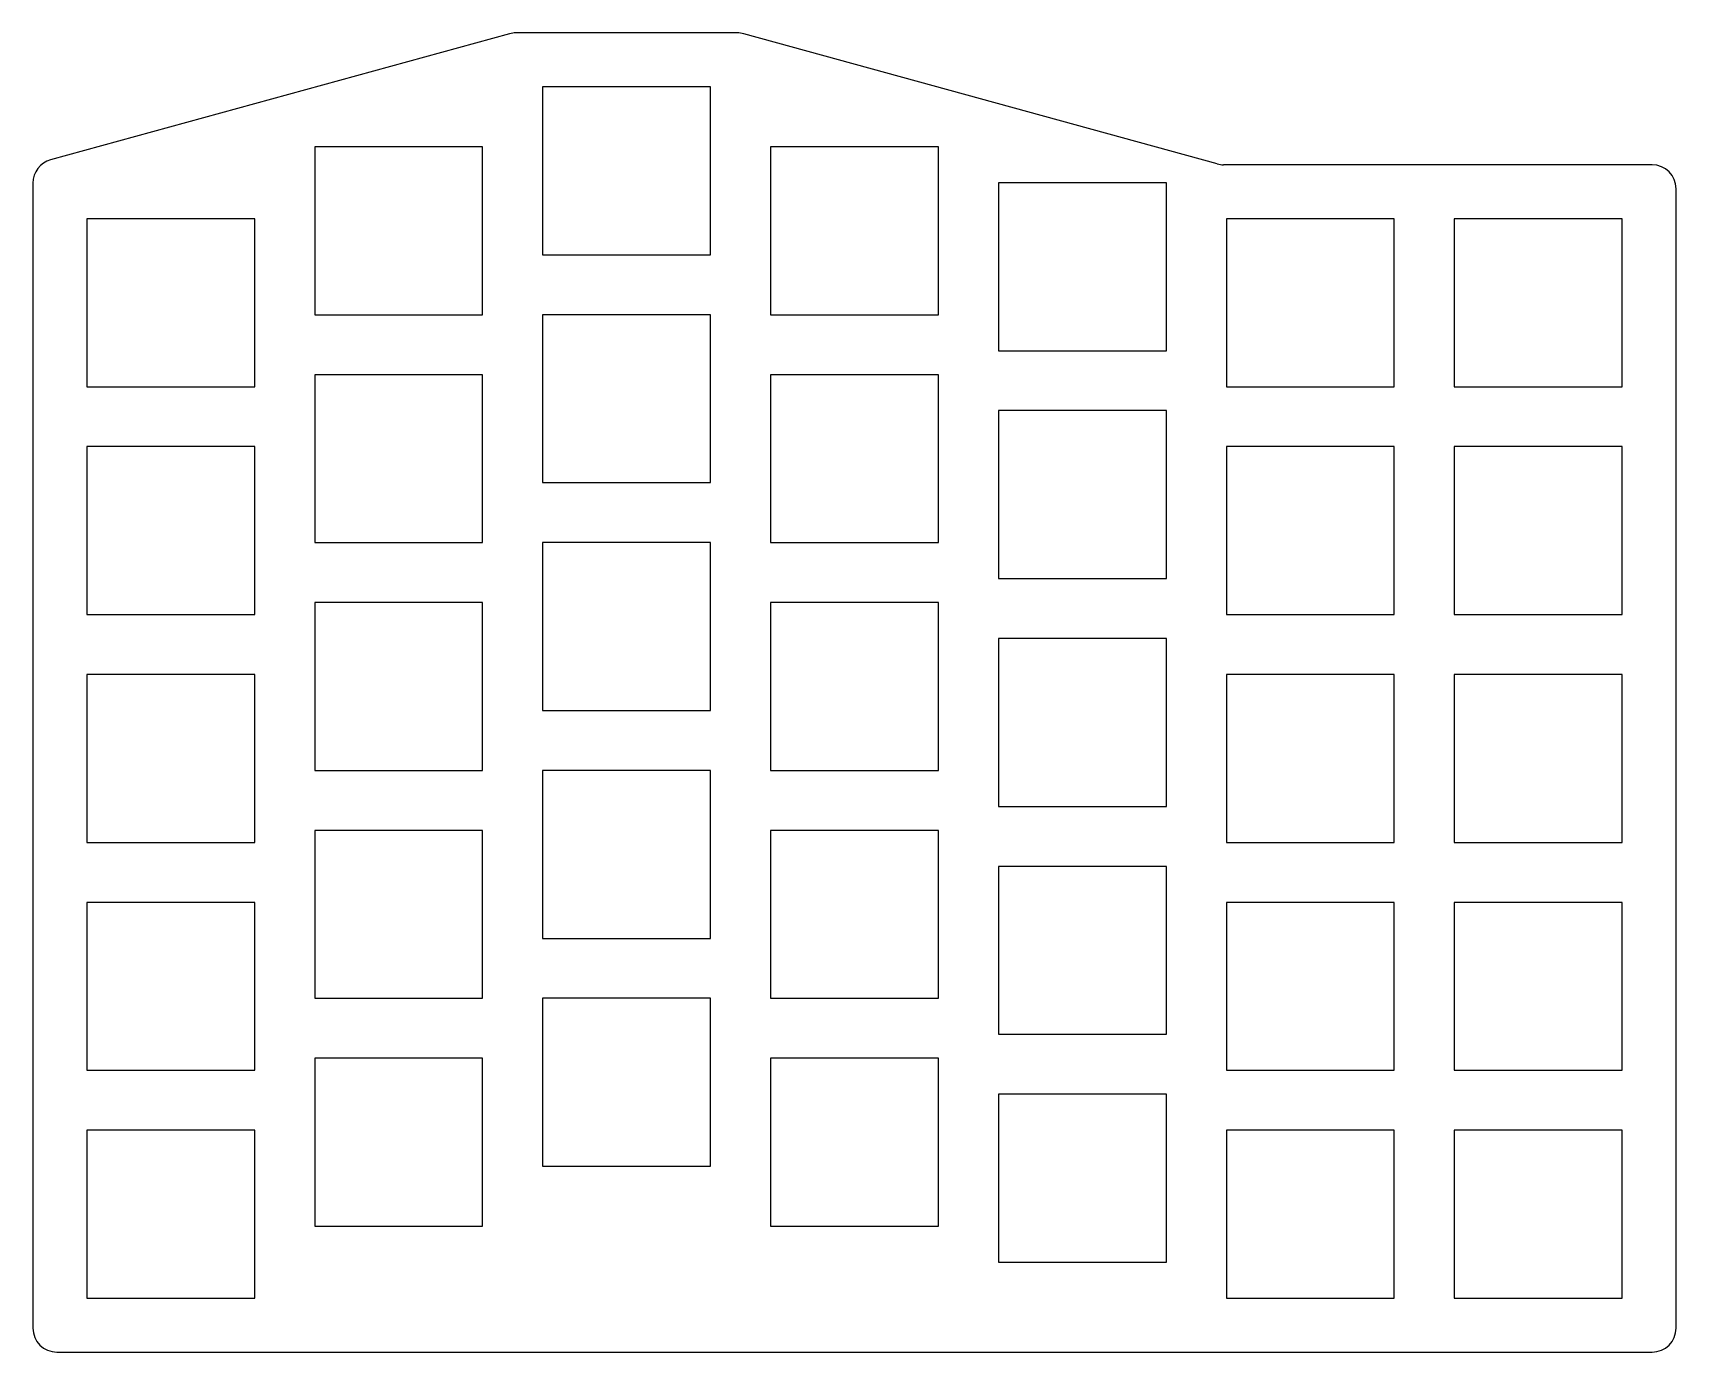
# Model space of a CAD drawing. Header units: millimetres. Extents: x 240 to 378, y -212 to -102.
import ezdxf

# ---------------------------------------------------------------- set-up
doc = ezdxf.new("R2010")
doc.units = ezdxf.units.MM

msp = doc.modelspace()

# ---------------------------------------------------------------- linework, layer by layer
at = {"linetype": 'CONTINUOUS'}
for p, q in [((280.24, -101.57), (241.97, -112.1)), ((299.23, -101.5), (280.77, -101.5)), ((339.24, -112.43), (299.76, -101.57)), ((297, -106), (283, -106)), ((283, -106), (283, -120)), ((297, -120), (297, -106)), ((278, -111), (264, -111)), ((264, -111), (264, -125)), ((278, -125), (278, -111)), ((316, -111), (302, -111)), ((302, -111), (302, -125)), ((316, -125), (316, -111)), ((375.5, -112.5), (339.77, -112.5)), ((240.5, -114.02), (240.5, -209.5)), ((335, -114), (321, -114)), ((321, -114), (321, -128)), ((335, -128), (335, -114)), ((377.5, -209.5), (377.5, -114.5)), ((259, -117), (245, -117)), ((245, -117), (245, -131)), ((259, -131), (259, -117)), ((354, -117), (340, -117)), ((340, -117), (340, -131)), ((354, -131), (354, -117)), ((373, -117), (359, -117)), ((359, -117), (359, -131)), ((373, -131), (373, -117)), ((283, -120), (297, -120)), ((264, -125), (278, -125)), ((297, -125), (283, -125)), ((283, -125), (283, -139)), ((297, -139), (297, -125)), ((302, -125), (316, -125)), ((321, -128), (335, -128)), ((278, -130), (264, -130)), ((264, -130), (264, -144)), ((278, -144), (278, -130)), ((316, -130), (302, -130)), ((302, -130), (302, -144)), ((316, -144), (316, -130)), ((245, -131), (259, -131)), ((340, -131), (354, -131)), ((359, -131), (373, -131)), ((335, -133), (321, -133)), ((321, -133), (321, -147)), ((335, -147), (335, -133)), ((259, -136), (245, -136)), ((245, -136), (245, -150)), ((259, -150), (259, -136)), ((354, -136), (340, -136)), ((340, -136), (340, -150)), ((354, -150), (354, -136)), ((373, -136), (359, -136)), ((359, -136), (359, -150)), ((373, -150), (373, -136)), ((283, -139), (297, -139)), ((264, -144), (278, -144)), ((297, -144), (283, -144)), ((283, -144), (283, -158)), ((297, -158), (297, -144)), ((302, -144), (316, -144)), ((321, -147), (335, -147)), ((278, -149), (264, -149)), ((264, -149), (264, -163)), ((278, -163), (278, -149)), ((316, -149), (302, -149)), ((302, -149), (302, -163)), ((316, -163), (316, -149)), ((245, -150), (259, -150)), ((340, -150), (354, -150)), ((359, -150), (373, -150)), ((335, -152), (321, -152)), ((321, -152), (321, -166)), ((335, -166), (335, -152)), ((259, -155), (245, -155)), ((245, -155), (245, -169)), ((259, -169), (259, -155)), ((354, -155), (340, -155)), ((340, -155), (340, -169)), ((354, -169), (354, -155)), ((373, -155), (359, -155)), ((359, -155), (359, -169)), ((373, -169), (373, -155)), ((283, -158), (297, -158)), ((264, -163), (278, -163)), ((297, -163), (283, -163)), ((283, -163), (283, -177)), ((297, -177), (297, -163)), ((302, -163), (316, -163)), ((321, -166), (335, -166)), ((278, -168), (264, -168)), ((264, -168), (264, -182)), ((278, -182), (278, -168)), ((316, -168), (302, -168)), ((302, -168), (302, -182)), ((316, -182), (316, -168)), ((245, -169), (259, -169)), ((340, -169), (354, -169)), ((359, -169), (373, -169)), ((335, -171), (321, -171)), ((321, -171), (321, -185)), ((335, -185), (335, -171)), ((259, -174), (245, -174)), ((245, -174), (245, -188)), ((259, -188), (259, -174)), ((354, -174), (340, -174)), ((340, -174), (340, -188)), ((354, -188), (354, -174)), ((373, -174), (359, -174)), ((359, -174), (359, -188)), ((373, -188), (373, -174)), ((283, -177), (297, -177)), ((264, -182), (278, -182)), ((297, -182), (283, -182)), ((283, -182), (283, -196)), ((297, -196), (297, -182)), ((302, -182), (316, -182)), ((321, -185), (335, -185)), ((278, -187), (264, -187)), ((264, -187), (264, -201)), ((278, -201), (278, -187)), ((316, -187), (302, -187)), ((302, -187), (302, -201)), ((316, -201), (316, -187)), ((245, -188), (259, -188)), ((340, -188), (354, -188)), ((359, -188), (373, -188)), ((335, -190), (321, -190)), ((321, -190), (321, -204)), ((335, -204), (335, -190)), ((259, -193), (245, -193)), ((245, -193), (245, -207)), ((259, -207), (259, -193)), ((354, -193), (340, -193)), ((340, -193), (340, -207)), ((354, -207), (354, -193)), ((373, -193), (359, -193)), ((359, -193), (359, -207)), ((373, -207), (373, -193)), ((283, -196), (297, -196)), ((264, -201), (278, -201)), ((302, -201), (316, -201)), ((321, -204), (335, -204)), ((245, -207), (259, -207)), ((340, -207), (354, -207)), ((359, -207), (373, -207)), ((242.5, -211.5), (375.5, -211.5))]:
    msp.add_line(p, q, dxfattribs=at)
for centre, start, end in [((280.77, -103.5), 90, 105.3763), ((299.23, -103.5), 74.6237, 90), ((242.5, -114.02), 105.3763, 180), ((339.77, -110.5), 254.6237, 270), ((375.5, -114.5), 0, 90), ((242.5, -209.5), 180, 270), ((375.5, -209.5), 270, 0)]:
    msp.add_arc(centre, 2, start, end, dxfattribs=at)

doc.saveas('drawing.dxf')
